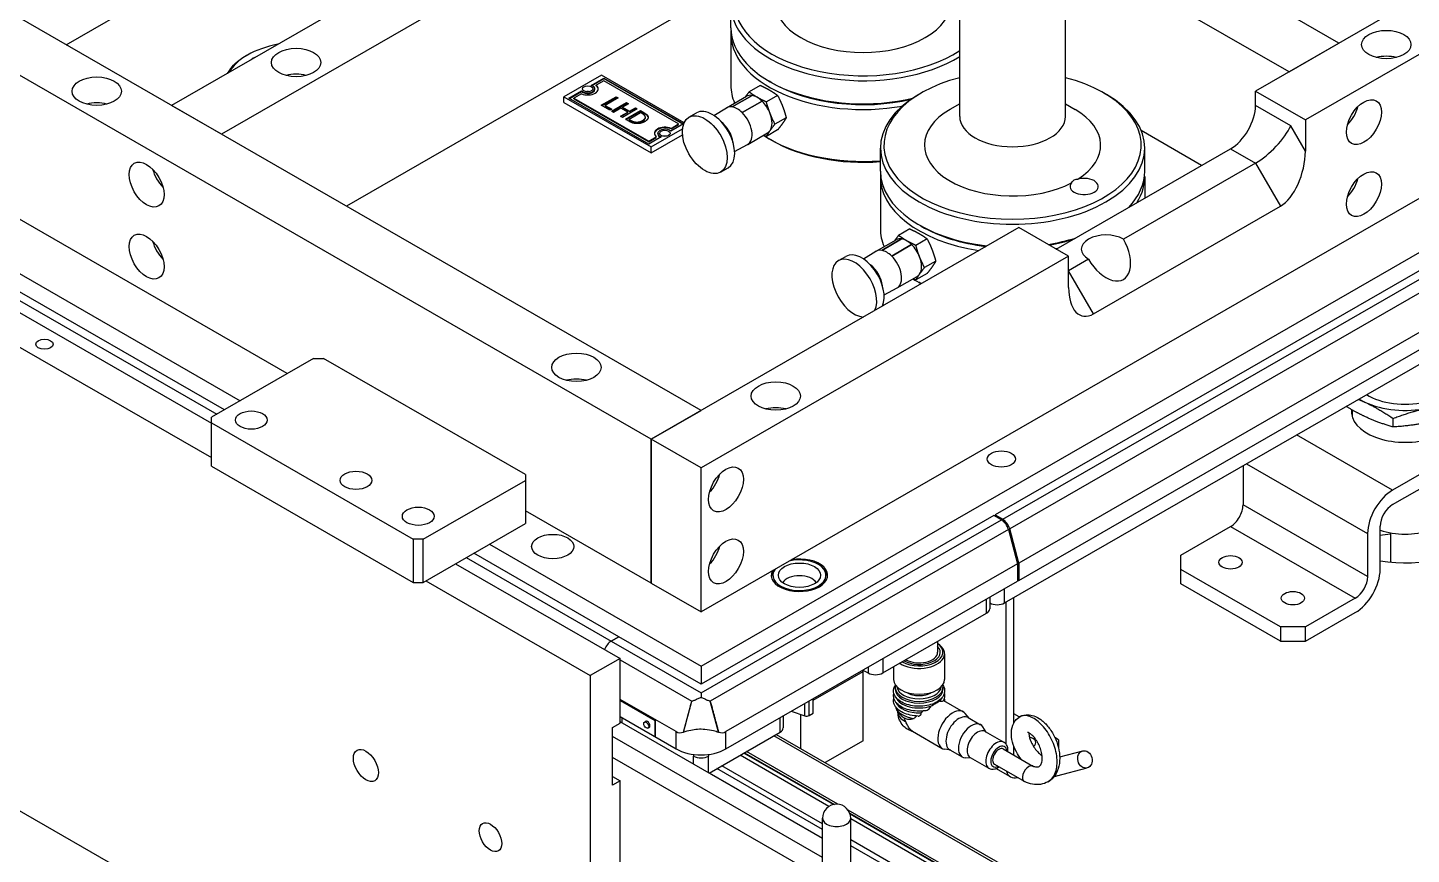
# Model space of a CAD drawing. Header units: millimetres. Extents: x 0 to 7722, y 0 to 5460.
# Drawn here: x 4555.2 to 4947.9, y 3140.4 to 3375 of the extents above; entities that cross this region are included whole.
import ezdxf

# ---------------------------------------------------------------- set-up
doc = ezdxf.new("R2010")
doc.units = ezdxf.units.MM
doc.header["$LTSCALE"] = 5
doc.layers.get('0').update_dxf_attribs({"linetype": 'CONTINUOUS'})

# ---------------------------------------------------------------- blocks, each defined once
blk = doc.blocks.new('RWFWFWEWEFWEFWEF')
for p, q in [((235.82, -367.89), (-92.98, -178.54)), ((266.78, -177), (85.56, -281.36)), ((221.68, -376.03), (-107.13, -186.69)), ((339.21, -284.44), (339.21, -187.43)), ((-201.1, -188.84), (105.03, -365.13)), ((-210.72, -194.38), (96.87, -371.51)), ((266.78, -193.29), (99.7, -289.5)), ((309.21, -284.44), (309.21, -193.24)), ((-219.2, -199.26), (96.87, -381.28)), ((416.84, -263.65), (339.21, -218.94)), ((118.4, -357.43), (-107.13, -227.56)), ((55.64, -264.13), (109.96, -232.86)), ((402.7, -271.79), (339.21, -235.23)), ((246.1, -246.07), (135.19, -309.94)), ((447.95, -245.73), (393.15, -277.29)), ((235.82, -440.44), (566.6, -249.96)), ((244.28, -259.26), (244.28, -252.72)), ((462.09, -253.87), (407.29, -285.43)), ((244.28, -260.89), (244.28, -275.61)), ((402.7, -271.79), (416.84, -263.65)), ((202.94, -573.98), (-324.56, -270.22)), ((107.07, -267.07), (106.71, -267.28)), ((545.53, -267.24), (319.26, -397.54)), ((321.41, -398.78), (547.68, -268.48)), ((207.54, -272.76), (196.93, -278.86)), ((204.66, -275.63), (208.24, -273.57)), ((204.83, -275.7), (208.24, -273.73)), ((208.24, -274.38), (206.09, -275.62)), ((231, -286.27), (207.54, -272.76)), ((208.24, -273.73), (208.24, -273.57)), ((208.24, -273.57), (230.87, -286.6)), ((208.24, -273.73), (230.73, -286.68)), ((229.46, -286.6), (208.24, -274.38)), ((255.87, -274.88), (255.16, -274.47)), ((549.67, -271.23), (323.4, -401.54)), ((198.34, -279.27), (201.92, -277.21)), ((198.49, -279.35), (201.92, -277.37)), ((201.91, -278.03), (199.76, -279.27)), ((201.92, -277.37), (201.92, -277.21)), ((205.65, -276.79), (205.65, -276.62)), ((206.09, -275.79), (206.09, -275.62)), ((243.08, -281.98), (248.74, -278.72)), ((244.66, -281.74), (250.32, -278.48)), ((250.32, -278.48), (244.66, -281.74)), ((252.64, -275.67), (249.46, -277.5)), ((257.54, -278.49), (254.36, -280.33)), ((298.3, -277.81), (297.59, -278.23)), ((350.12, -277.81), (350.83, -278.23)), ((393.15, -277.29), (407.29, -285.43)), ((393.15, -281.37), (393.15, -277.29)), ((99.7, -289.5), (85.56, -281.36)), ((196.93, -278.86), (221.68, -293.11)), ((196.93, -280.5), (196.93, -278.86)), ((196.93, -280.5), (221.68, -294.75)), ((220.97, -292.3), (198.34, -279.27)), ((199.76, -279.27), (220.97, -291.49)), ((199.76, -279.43), (199.76, -279.27)), ((199.76, -279.43), (220.97, -291.65)), ((207.52, -281.29), (211.76, -278.85)), ((209.97, -282.71), (207.52, -281.29)), ((207.66, -281.38), (211.76, -279.01)), ((212.32, -279.18), (208.58, -281.33)), ((208.58, -281.33), (210.48, -282.42)), ((208.58, -281.49), (208.58, -281.33)), ((208.58, -281.49), (210.33, -282.5)), ((210.48, -282.42), (209.97, -282.71)), ((210.42, -282.97), (214.66, -280.52)), ((210.56, -283.05), (214.66, -280.69)), ((213.06, -282.09), (210.98, -283.29)), ((211.76, -278.85), (212.32, -279.18)), ((211.76, -279.01), (211.76, -278.85)), ((211.76, -279.01), (212.18, -279.26)), ((215.01, -283.22), (213.06, -282.09)), ((217.74, -282.3), (213.5, -284.74)), ((215.22, -280.85), (213.56, -281.81)), ((213.56, -281.81), (215.51, -282.93)), ((213.56, -281.97), (213.56, -281.81)), ((213.56, -281.97), (215.51, -283.09)), ((214.66, -280.69), (214.66, -280.52)), ((214.66, -280.52), (215.22, -280.85)), ((214.66, -280.69), (215.08, -280.93)), ((215.51, -282.93), (217.18, -281.97)), ((215.51, -283.09), (217.18, -282.14)), ((217.18, -282.14), (217.18, -281.97)), ((217.18, -281.97), (217.74, -282.3)), ((217.18, -282.14), (217.6, -282.38)), ((239.49, -284.19), (243.03, -282.01)), ((253.14, -280.11), (247.49, -283.37)), ((247.49, -283.37), (253.14, -280.11)), ((309.21, -280.89), (306.46, -282.48)), ((552.25, -280.92), (325.98, -411.22)), ((339.21, -280.89), (341.95, -282.48)), ((403.15, -287.13), (393.15, -281.37)), ((210.98, -283.29), (210.42, -282.97)), ((212.93, -284.41), (215.01, -283.22)), ((213.5, -284.74), (212.93, -284.41)), ((213.08, -284.5), (215.01, -283.38)), ((214.36, -285.23), (218.6, -282.79)), ((215.33, -285.8), (214.36, -285.23)), ((214.5, -285.32), (218.6, -282.95)), ((215.01, -283.38), (215.01, -283.22)), ((218.68, -283.4), (215.41, -285.28)), ((215.41, -285.28), (215.84, -285.53)), ((215.41, -285.44), (215.41, -285.28)), ((215.41, -285.44), (215.84, -285.69)), ((215.51, -283.09), (215.51, -282.93)), ((215.84, -285.69), (215.84, -285.53)), ((217.29, -286.2), (217.29, -286.04)), ((218.6, -282.79), (219.57, -283.35)), ((218.6, -282.95), (218.6, -282.79)), ((218.6, -282.95), (219.57, -283.51)), ((219.11, -283.64), (218.68, -283.4)), ((219.24, -285.76), (219.24, -285.6)), ((219.57, -283.51), (219.57, -283.35)), ((220.02, -284.84), (220.02, -284.67)), ((220.75, -284.58), (220.75, -284.42)), ((230.87, -286.6), (227.29, -288.66)), ((227.31, -287.84), (229.46, -286.6)), ((229.46, -286.76), (229.46, -286.6)), ((232.39, -284.67), (234.51, -283.45)), ((259.99, -284.81), (256.8, -286.64)), ((325.98, -416.13), (552.25, -285.82)), ((407.29, -285.43), (407.29, -294.31)), ((224.55, -290.24), (220.97, -292.3)), ((220.97, -291.49), (223.12, -290.25)), ((220.97, -291.65), (223.12, -290.41)), ((221.68, -293.11), (230.56, -288)), ((221.68, -294.75), (230.56, -289.64)), ((223.12, -290.41), (223.12, -290.25)), ((223.57, -289.41), (223.57, -289.25)), ((227.31, -288), (229.46, -286.76)), ((227.31, -288), (227.31, -287.84)), ((249.07, -292.38), (254.72, -289.12)), ((257.54, -288.3), (254.36, -290.14)), ((377.85, -298.36), (360.71, -288.49)), ((407.29, -294.31), (403.15, -287.13)), ((220.97, -291.65), (220.97, -291.49)), ((221.68, -294.75), (221.68, -293.11)), ((245.35, -294.37), (249.01, -292.41)), ((255.87, -291.23), (255.16, -290.82)), ((286.71, -299.98), (286.71, -293.44)), ((336.62, -322.1), (386.08, -293.62)), ((361.71, -299.98), (361.71, -293.44)), ((386.08, -293.62), (393.15, -297.69)), ((462.09, -294.75), (235.82, -425.05)), ((321.96, -422.54), (543.49, -294.97)), ((393.15, -297.69), (355.67, -319.27)), ((393.15, -297.69), (400.22, -309.94)), ((100.57, -367.7), (-13.79, -301.85)), ((241.37, -300.27), (243.49, -299.05)), ((286.71, -301.61), (286.71, -316.33)), ((361.71, -301.61), (361.71, -307.66)), ((-15.94, -303.09), (98.42, -368.94)), ((347.19, -340.48), (400.22, -309.94)), ((325.98, -315.97), (221.68, -376.03)), ((295.07, -316.39), (291.88, -318.22)), ((298.3, -315.6), (297.59, -315.19)), ((340.12, -324.11), (325.98, -315.97)), ((285.51, -322.7), (291.16, -319.44)), ((287.09, -322.46), (292.74, -319.2)), ((292.74, -319.2), (287.09, -322.46)), ((295.57, -320.83), (289.91, -324.09)), ((289.91, -324.09), (295.57, -320.83)), ((299.97, -319.21), (296.78, -321.04)), ((340.12, -324.11), (235.82, -384.18)), ((274.82, -325.39), (276.94, -324.17)), ((281.91, -324.91), (285.45, -322.73)), ((302.42, -325.53), (299.23, -327.36)), ((340.12, -332.99), (340.12, -324.11)), ((345.78, -324.98), (340.12, -328.23)), ((299.97, -329.02), (296.78, -330.86)), ((347.19, -340.48), (340.12, -328.23)), ((287.78, -335.09), (291.44, -333.13)), ((291.49, -333.1), (297.15, -329.84)), ((298.26, -331.93), (297.59, -331.54)), ((125.87, -353.14), (96.87, -369.83)), ((125.87, -353.14), (128.69, -353.14)), ((185.97, -386.12), (128.69, -353.14)), ((221.68, -376.03), (235.82, -367.89)), ((420.58, -367.76), (420.58, -369.74)), ((96.87, -371.46), (96.87, -369.83)), ((96.87, -383.72), (96.87, -371.46)), ((96.87, -371.46), (154.15, -404.44)), ((463.86, -372.23), (432.04, -390.56)), ((432.2, -372.59), (432.2, -370.16)), ((235.82, -384.18), (221.68, -376.03)), ((221.68, -376.03), (221.68, -416.91)), ((221.68, -416.91), (221.68, -376.03)), ((432.04, -390.56), (404.77, -374.85)), ((432.04, -394.64), (463.86, -376.32)), ((96.87, -383.72), (154.15, -416.7)), ((235.82, -425.05), (235.82, -384.18)), ((389.62, -383.58), (389.62, -394.71)), ((390.6, -383.01), (424.97, -402.8)), ((156.98, -404.44), (185.97, -387.75)), ((185.97, -386.12), (185.97, -387.75)), ((185.97, -387.75), (185.97, -400.01)), ((221.68, -416.91), (185.97, -396.35)), ((424.97, -415.07), (389.62, -394.71)), ((156.98, -416.7), (185.97, -400.01)), ((318.91, -397.74), (235.82, -445.59)), ((235.82, -448.07), (321.05, -398.98)), ((321.05, -398.98), (318.91, -397.74)), ((319.26, -397.54), (321.41, -398.78)), ((319.26, -397.54), (319.26, -397.95)), ((323.04, -401.74), (238.45, -450.45)), ((323.04, -401.74), (325.62, -411.42)), ((325.98, -411.22), (323.4, -401.54)), ((371.94, -408.97), (386.08, -400.83)), ((386.08, -400.83), (421.44, -421.19)), ((424.97, -402.8), (424.97, -415.07)), ((428.51, -413.03), (428.51, -400.77)), ((431.43, -402.64), (431.43, -410.97)), ((156.98, -404.44), (154.15, -404.44)), ((154.15, -404.44), (154.15, -416.7)), ((156.98, -416.7), (156.98, -404.44)), ((175.79, -405.87), (235.82, -440.44)), ((166.17, -411.41), (212.84, -438.29)), ((169.17, -409.68), (210.34, -433.39)), ((212.49, -432.15), (171.32, -408.45)), ((325.62, -411.42), (242.89, -459.07)), ((325.62, -411.42), (325.62, -416.33)), ((325.98, -411.22), (325.98, -416.13)), ((371.94, -413.05), (371.94, -408.97)), ((256.82, -412.96), (256.44, -413.45)), ((270.64, -412.9), (271.06, -413.45)), ((325.62, -415.92), (325.98, -416.13)), ((400.22, -429.33), (371.94, -413.05)), ((371.94, -417.13), (371.94, -413.05)), ((154.15, -416.7), (156.98, -416.7)), ((157.68, -416.3), (204.35, -443.17)), ((221.68, -416.91), (235.82, -425.05)), ((242.89, -463.97), (325.62, -416.33)), ((259.18, -416.52), (258.99, -416.77)), ((268.32, -416.52), (268.51, -416.77)), ((321.96, -422.54), (321.96, -418.44)), ((400.22, -433.42), (371.94, -417.13)), ((316.86, -425.48), (316.86, -421.37)), ((317.74, -420.87), (317.74, -424.25)), ((322.3, -422.35), (322.3, -462.54)), ((324.56, -456.58), (324.56, -421.04)), ((421.44, -421.19), (407.29, -429.33)), ((287.44, -442.42), (316.86, -425.48)), ((407.29, -433.42), (421.44, -425.28)), ((407.29, -429.33), (400.22, -429.33)), ((400.22, -429.33), (400.22, -433.42)), ((407.29, -433.42), (407.29, -429.33)), ((212.49, -432.15), (210.34, -433.39)), ((210.34, -433.39), (212.49, -432.15)), ((210.34, -433.39), (235.82, -448.07)), ((235.82, -445.59), (212.49, -432.15)), ((302.94, -433.49), (302.94, -436.53)), ((400.22, -433.42), (407.29, -433.42)), ((212.84, -438.29), (204.35, -443.17)), ((212.84, -456.68), (212.84, -438.29)), ((212.84, -438.73), (233.19, -450.45)), ((287.44, -438.32), (287.44, -442.42)), ((304.94, -436.94), (304.94, -444.29)), ((204.35, -443.17), (204.35, -573.16)), ((235.82, -440.44), (235.82, -445.59)), ((267.64, -450.17), (281.78, -442.02)), ((281.75, -441.59), (283.2, -442.42)), ((281.78, -442.02), (281.78, -441.61)), ((281.78, -461.64), (281.78, -442.02)), ((283.2, -440.76), (283.2, -442.42)), ((290.44, -440.69), (290.44, -444.29)), ((290.94, -446.58), (290.94, -447.07)), ((304.44, -446.58), (304.44, -447.07)), ((228.75, -459.07), (212.84, -449.9)), ((212.84, -450.15), (222.77, -455.87)), ((212.84, -450.23), (222.74, -455.93)), ((230.86, -459.2), (233.19, -450.45)), ((234.41, -449.94), (234.41, -449.94)), ((235.82, -448.07), (235.82, -449.36)), ((237.23, -449.94), (237.23, -449.94)), ((240.78, -459.2), (238.45, -450.45)), ((265.27, -454.59), (265.27, -451.09)), ((266.47, -454.49), (266.47, -450.39)), ((267.64, -453.82), (267.64, -449.72)), ((304.62, -450.19), (310.23, -453.42)), ((212.84, -454.81), (228.75, -463.97)), ((213.39, -456.63), (213.39, -455.13)), ((258.25, -459.23), (258.25, -455.13)), ((259.12, -454.62), (259.12, -458.01)), ((261.41, -453.3), (265.27, -454.59)), ((264.1, -463.89), (264.1, -454.2)), ((266.47, -454.49), (267.64, -453.82)), ((292.08, -453.93), (291.37, -452.86)), ((291.69, -453.34), (291.69, -453.53)), ((311.91, -455.25), (310.8, -453.91)), ((311.63, -455.09), (315.16, -457.12)), ((326.12, -454.91), (324.56, -454.02)), ((210.72, -457.9), (212.84, -456.68)), ((210.72, -474.25), (210.72, -457.9)), ((270.29, -489.39), (212.84, -456.31)), ((219.76, -456.34), (220.12, -456.13)), ((220.76, -458.07), (221.12, -457.87)), ((222.74, -455.93), (222.77, -455.91)), ((222.74, -455.93), (222.74, -460.43)), ((222.77, -455.87), (222.77, -460.45)), ((228.75, -463.97), (228.75, -459.07)), ((238.08, -470.85), (258.25, -459.23)), ((242.89, -463.97), (242.89, -459.07)), ((295.82, -458.97), (304.24, -463.82)), ((316.74, -459.19), (315.8, -457.74)), ((316.43, -459.01), (321.73, -462.06)), ((270.29, -494.79), (210.72, -460.49)), ((222.77, -460.41), (222.74, -460.43)), ((222.77, -460.45), (222.74, -460.43)), ((435.75, -563.51), (256.46, -460.26)), ((257.13, -459.87), (435.88, -562.8)), ((281.78, -461.64), (271, -467.85)), ((324.56, -465.71), (324.56, -463.14)), ((337.29, -461.35), (336.2, -460.72)), ((337.09, -463.09), (337.29, -462.97)), ((337.29, -461.35), (337.29, -462.97)), ((337.29, -462.97), (337.29, -463.88)), ((270.29, -500.71), (210.72, -466.41)), ((233.7, -465.53), (233.7, -466.02)), ((233.7, -468.32), (233.7, -466.02)), ((237.94, -465.53), (237.94, -466.02)), ((237.94, -470.77), (237.94, -466.02)), ((272.12, -480.31), (246.88, -465.78)), ((273.4, -479.77), (247.99, -465.14)), ((248.16, -465.04), (273.66, -479.72)), ((274.63, -479.69), (248.68, -464.74)), ((306.67, -464.35), (304.95, -464.07)), ((306.39, -464.19), (309.92, -466.22)), ((312.5, -466.55), (310.77, -466.47)), ((312.19, -466.37), (317.49, -469.43)), ((321.57, -463.99), (330.01, -468.85)), ((332.42, -465.78), (332.56, -465.7)), ((337.6, -466.26), (344.11, -464.54)), ((238.16, -470.8), (270.29, -489.3)), ((270.29, -486.83), (240.3, -469.57)), ((270.29, -485.2), (241.72, -468.75)), ((319.07, -468.32), (327.5, -473.17)), ((323.63, -471.93), (319.5, -469.55)), ((336.8, -471.64), (345.38, -469.37)), ((210.72, -471.81), (212.84, -473.03)), ((212.84, -473.03), (210.72, -474.25)), ((212.84, -568.28), (212.84, -473.03)), ((434.35, -571.66), (277.56, -481.37)), ((278.02, -482.23), (434.26, -572.2)), ((434.23, -572.39), (278.1, -482.48)), ((270.29, -558.4), (270.29, -483.67)), ((278.29, -558.4), (278.29, -483.67)), ((434.03, -573.55), (278.29, -483.86)), ((433.1, -578.96), (278.29, -489.81)), ((432.84, -580.44), (278.29, -491.44))]:
    blk.add_line(p, q)
blk.add_arc((274.29, -483.67), 4, 0, 180)
for centre, major_axis, ratio, start_param, end_param in [((281.78, -251.9), (-36.5, 0), 0.575862, 5.135895, 8.704176), ((281.78, -252.72), (-37.5, 0), 0.575862, 5.50164, 8.674312), ((281.78, -251.9), (-25, 0), 0.575862, 5.50164, 10.206324), ((281.78, -260.89), (-37.5, 0), 0.575862, 6.245318, 8.156362), ((281.78, -259.26), (-37.5, 0), 0.575862, 0, 1.95748), ((122.68, -275.99), (-22, 0), 0.575862, 5.032653, 5.962922), ((122.68, -276.4), (-22.5, 0), 0.575862, 5.50164, 5.957436), ((112.08, -269.89), (4.75, 0), 0.575862, 2.164227, 2.548162), ((430.27, -271.41), (-7, 0), 0.575862, 4.291339, 5.133439), ((120.92, -276.5), (-7, 0), 0.575862, 4.291339, 5.133439), ((324.21, -292.62), (36.5, 0), 0.575862, 1.994302, 7.430476), ((203.65, -276.62), (3, 0), 0.575862, 4.094439, 6.901135), ((203.65, -276.62), (2, 0), 0.575862, 3.674311, 7.321264), ((203.65, -276.79), (2, 0), 0.575862, 3.674311, 6.283185), ((203.65, -278.26), (-1.5, 0), 0.575862, 4.383688, 5.04109), ((203.65, -276.79), (3, 0), 0.575862, 0.047341, 0.61795), ((281.78, -275.61), (-37.5, 0), 0.575862, 0, 0.237162), ((251.73, -283.92), (-2.99, 5.2), 0.578093, 5.839558, 6.283185), ((251.73, -283.92), (2.99, -5.2), 0.578093, 2.358128, 2.697965), ((251.73, -283.92), (2.99, -5.2), 0.578093, 2.018291, 2.697965), ((281.78, -260.08), (-36.5, 0), 0.575862, 0.781546, 1.955459), ((281.78, -260.08), (36.5, 0), 0.575862, 3.923138, 5.097052), ((324.21, -293.44), (-37.5, 0), 0.575862, 5.50164, 10.206324), ((64.35, -284.64), (-7, 0), 0.575862, 4.291339, 5.133439), ((239, -291.25), (-4.49, 7.8), 0.578093, 3.141593, 6.283185), ((246.07, -287.18), (-2.99, 5.2), 0.578093, 5.839558, 6.300501), ((246.07, -287.18), (-2.99, 5.2), 0.578093, 5.839558, 6.300501), ((246.07, -287.18), (2.99, -5.2), 0.578093, 2.018291, 2.697965), ((251.73, -283.92), (2.99, -5.2), 0.578093, 2.018291, 2.358128), ((251.73, -283.92), (2.99, -5.2), 0.578093, 1.310931, 2.018291), ((324.21, -292.62), (-25, 0), 0.575862, 5.50164, 8.587454), ((324.21, -292.62), (25, 0), 0.575862, 5.549713, 7.064731), ((386.08, -285.45), (-4.99, -8.67), 0.578093, 0.783464, 2.354261), ((417.55, -282.42), (3.49, 6.07), 0.578093, 4.278611, 5.146167), ((240.81, -290.21), (2.9, -5.04), 0.578093, 0.944493, 2.1971), ((246.07, -287.18), (2.99, -5.2), 0.578093, 6.26587, 8.301477), ((246.07, -287.18), (2.99, -5.2), 0.578093, 6.26587, 8.301477), ((251.73, -283.92), (2.99, -5.2), 0.578093, 0.263733, 1.310931), ((324.21, -284.44), (15, 0), 0.575862, 3.141593, 6.283185), ((225.57, -289.25), (-3, 0), 0.575862, 4.094439, 6.901135), ((225.57, -289.41), (-3, 0), 0.575862, 4.094439, 6.235845), ((225.57, -289.25), (-2, 0), 0.575862, 3.674311, 7.321264), ((225.57, -289.41), (-2, 0), 0.575862, 0, 0.935575), ((225.57, -290.88), (-1.5, 0), 0.575862, 4.383688, 5.04109), ((281.78, -275.61), (-37.5, 0), 0.575862, 0.717589, 1.702548), ((251.73, -283.92), (2.99, -5.2), 0.578093, 0, 0.263733), ((396.08, -291.2), (-7.29, -7.3), 0.319047, 0.868935, 2.439731), ((281.78, -276.43), (36.5, 0), 0.575862, 3.923138, 4.847772), ((400.22, -298.38), (3.24, 12.14), 0.517637, 3.617431, 5.188227), ((84.85, -300.13), (3.49, -6.07), 0.578093, 4.278611, 5.146167), ((324.21, -301.61), (-37.5, 0), 0.575862, 6.245318, 7.596186), ((324.21, -299.98), (-37.5, 0), 0.575862, 0, 1.376171), ((344.54, -304.33), (4, 0), 0.575862, 2.68656, 8.309015), ((324.21, -299.98), (37.5, 0), 0.575862, 5.786703, 6.283185), ((324.21, -301.61), (37.5, 0), 0.575862, 5.937172, 6.321053), ((417.55, -302.85), (3.49, 6.07), 0.578093, 4.278611, 5.146167), ((324.21, -316.33), (-37.5, 0), 0.575862, 0, 0.237162), ((324.21, -300.79), (-36.5, 0), 0.575862, 0.781546, 1.361501), ((324.21, -300.79), (36.5, 0), 0.575862, 3.923138, 4.503094), ((350.72, -322.13), (-7, 0), 0.575862, 3.926991, 7.068583), ((84.85, -320.57), (3.49, -6.07), 0.578093, 4.278611, 5.146167), ((294.16, -324.64), (-2.99, 5.2), 0.578093, 5.839558, 6.283185), ((294.16, -324.64), (2.99, -5.2), 0.578093, 2.358128, 2.697965), ((294.16, -324.64), (2.99, -5.2), 0.578093, 2.018291, 2.697965), ((294.16, -324.64), (2.99, -5.2), 0.578093, 2.018291, 2.358128), ((294.16, -324.64), (2.99, -5.2), 0.578093, 1.310931, 2.018291), ((324.21, -299.98), (-37.5, 0), 0.575862, 1.843718, 2.067279), ((324.21, -300.79), (-36.5, 0), 0.575862, 1.85979, 2.062952), ((324.21, -300.79), (36.5, 0), 0.575862, 5.001383, 5.204545), ((324.21, -301.61), (37.5, 0), 0.575862, 5.045752, 5.058402), ((350.72, -322.13), (4.95, -8.57), 0.576978, 4.711422, 7.853015), ((279.31, -333.19), (4.49, -7.8), 0.578093, 0.37791, 5.905275), ((281.43, -331.97), (-4.49, 7.8), 0.578093, 3.519503, 6.283185), ((288.5, -327.9), (-2.99, 5.2), 0.578093, 5.839558, 6.300501), ((288.5, -327.9), (-2.99, 5.2), 0.578093, 5.839558, 6.300501), ((288.5, -327.9), (2.99, -5.2), 0.578093, 2.018291, 2.697965), ((288.5, -327.9), (2.99, -5.2), 0.578093, 6.26587, 8.301477), ((288.5, -327.9), (2.99, -5.2), 0.578093, 6.26587, 8.301477), ((294.16, -324.64), (2.99, -5.2), 0.578093, 0.263733, 1.310931), ((283.24, -330.93), (2.9, -5.04), 0.578093, 0.944493, 2.1971), ((294.16, -324.64), (2.99, -5.2), 0.578093, 0, 0.263733), ((324.21, -316.33), (-37.5, 0), 0.575862, 0.717589, 0.807003), ((347.19, -328.92), (3.24, 12.14), 0.517637, 2.046634, 3.617431), ((200.46, -363.03), (-7, 0), 0.575862, 4.291339, 5.133439), ((435.58, -357.52), (15, 0), 0.575862, 3.893632, 6.283185), ((435.58, -357.52), (18, 0), 0.575862, 3.899193, 4.025687), ((257.03, -371.17), (-7, 0), 0.575862, 4.291339, 5.133439), ((435.58, -368.16), (15.25, 0), 0.575862, 3.081033, 6.223562), ((435.58, -357.52), (18, 0), 0.575862, 4.025687, 5.072884), ((236.53, -386.66), (3.49, 6.07), 0.578093, 4.278611, 5.146167), ((435.58, -396.77), (25, 0), 0.575862, 4.425632, 7.255728), ((432.04, -398.73), (4.99, 8.67), 0.578093, 0.783464, 2.354261), ((386.08, -396.74), (-2.5, -4.33), 0.578093, 0.783464, 2.354261), ((432.04, -398.73), (-2.5, -4.33), 0.578093, 3.925057, 5.495853), ((435.58, -394.89), (14.08, 0), 0.575862, 4.18624, 6.283185), ((321.05, -401.43), (1.5, -2.6), 0.578093, 1.136398, 2.355268), ((321.4, -401.23), (-1.5, 2.6), 0.578093, 4.27799, 5.496861), ((435.58, -417.21), (-25, 0), 0.575862, 4.879161, 4.999146), ((236.53, -407.1), (3.49, 6.07), 0.578093, 4.278611, 5.146167), ((263.75, -414.67), (8, 0), 0.575862, 2.861555, 8.134019), ((263.75, -414.67), (7.54, 0), 0.575862, 2.736332, 8.259242), ((263.75, -415.32), (-8, 0), 0.575862, 5.864377, 6.212141), ((263.75, -417.69), (5, 0), 0.575862, 0.321381, 2.820212), ((263.75, -415.32), (8, 0), 0.575862, 0.071044, 0.418809), ((421.44, -417.1), (-4.99, -8.67), 0.578093, 0.783464, 2.354261), ((421.44, -417.1), (2.5, 4.33), 0.578093, 3.925057, 5.495853), ((319.84, -421.32), (3, 0), 0.575862, 3.937266, 5.497787), ((314.74, -424.25), (3, 0), 0.575862, 5.497787, 6.283185), ((210.34, -435.84), (1.5, 2.6), 0.578093, 0.786325, 1.866422), ((210.34, -435.84), (-1.5, -2.6), 0.578093, 3.927917, 5.008015), ((297.69, -436.94), (7.25, 0), 0.575862, 3.855996, 7.044198), ((297.69, -436.53), (6.75, 0), 0.575862, 3.925162, 6.962859), ((297.69, -436.53), (6, 0), 0.575862, 3.924933, 6.788546), ((297.69, -436.53), (6, 0), 0.575862, 3.924933, 6.788546), ((297.69, -436.53), (5.25, 0), 0.575862, 3.924639, 6.283185), ((285.32, -441.2), (-3, 0), 0.575862, 0.785398, 2.356194), ((297.69, -444.29), (7.25, 0), 0.575862, 3.141593, 6.283185), ((297.69, -446.58), (6.75, 0), 0.575862, 3.141593, 6.283185), ((297.69, -447.07), (6.75, 0), 0.575862, 3.141593, 6.283185), ((297.69, -446.17), (6.25, 0), 0.575862, 3.211176, 6.213602), ((297.69, -448.46), (-6.75, 0), 0.575862, 0.233569, 2.074946), ((297.69, -449.85), (-6.75, 0), 0.575862, 0.233569, 1.631992), ((297.69, -446.17), (-4.65, 0), 0.575862, 0.731187, 2.410405), ((297.69, -448.46), (6.75, 0), 0.575862, 5.779036, 6.049616), ((265.77, -454.09), (1, 0), 0.575862, 4.18879, 5.497787), ((297.69, -451.49), (-6.75, 0), 0.575862, 0.121069, 1.362491), ((297.69, -453.53), (-6, 0), 0.575862, 0, 0.868828), ((297.69, -452.71), (-6, 0), 0.575862, 0.359909, 0.868828), ((297.69, -453.12), (-6, -3.47), 0.001672, 5.41339, 5.49682), ((307.24, -458.62), (2.99, 5.2), 0.578093, 6.06901, 9.638953), ((309.01, -459.64), (2.62, 4.55), 0.578093, 0, 3.141593), ((220.62, -457), (-0.499, 0.867), 0.578093, 3.141593, 6.283185), ((235.82, -432.53), (-6.46, -26.78), 0.285166, 6.199541, 6.465714), ((235.82, -432.53), (-6.46, 26.78), 0.285166, 2.959064, 3.225237), ((256.12, -458.01), (3, 0), 0.575862, 5.497787, 6.283185), ((297.69, -453.12), (4.25, -7.35), 0.576978, 4.711422, 4.794852), ((312.54, -461.67), (2.62, 4.55), 0.578093, 5.995859, 9.712104), ((314.31, -462.69), (2.12, 3.68), 0.578093, 0, 3.141593), ((319.61, -465.75), (2.12, 3.68), 0.578093, 0, 3.141593), ((320.32, -466.15), (1.62, 2.82), 0.578093, 5.590025, 10.117938), ((328.1, -462.16), (2.75, 0), 0.575862, 5.546305, 7.519824), ((235.82, -459.9), (-10, 0), 0.575862, 0.785398, 2.356194), ((235.82, -464.8), (3, 0), 0.575862, 3.926991, 5.497787), ((320.32, -466.15), (-1.25, -2.17), 0.578093, 3.141593, 6.283185), ((326.82, -466.38), (-3.19, -5.55), 0.578093, 5.760546, 6.805824), ((328.8, -471.04), (-1.25, -2.17), 0.578093, 3.925057, 6.320718), ((328.8, -471.04), (1.25, 2.17), 0.578093, 0.078301, 0.783464), ((336.16, -469.22), (0.64, -2.42), 0.80617, 5.934788, 6.283185), ((274.29, -483.67), (-4, 0), 0.575862, 0, 3.141593)]:
    blk.add_ellipse(centre, major_axis=major_axis, ratio=ratio, start_param=start_param, end_param=end_param)
for centre, major_axis, ratio in [((430.27, -264.05), (-7, 0), 0.575862), ((120.92, -269.14), (-7, 0), 0.575862), ((64.35, -277.29), (-7, 0), 0.575862), ((203.65, -276.62), (1.5, 0), 0.575862), ((423.91, -286.08), (-3.49, -6.07), 0.578093), ((236.88, -292.47), (4.49, -7.8), 0.578093), ((225.57, -289.25), (1.5, 0), 0.575862), ((78.49, -303.79), (-3.49, 6.07), 0.578093), ((423.91, -306.52), (-3.49, -6.07), 0.578093), ((78.49, -324.23), (-3.49, 6.07), 0.578093), ((49.5, -349.11), (2.46, 0), 0.575862), ((200.46, -355.67), (-7, 0), 0.575862), ((257.03, -363.82), (-7, 0), 0.575862), ((108.19, -370.64), (4.5, 0), 0.575862), ((321.03, -381.69), (4, 0), 0.575862), ((242.89, -390.32), (-3.49, -6.07), 0.578093), ((137.89, -387.75), (4.5, 0), 0.575862), ((155.56, -397.93), (4.5, 0), 0.575862), ((193.75, -406.53), (6, 0), 0.575862), ((193.75, -406.53), (6, 0), 0.575862), ((242.89, -410.76), (-3.49, -6.07), 0.578093), ((263.75, -414.67), (6, 0), 0.575862), ((386.08, -411.01), (3.3, 0), 0.575862), ((403.76, -421.19), (3.3, 0), 0.575862), ((220.26, -457.2), (-0.499, 0.867), 0.578093), ((140.71, -468.66), (2.5, -4.33), 0.578093), ((344.75, -466.95), (-0.64, 2.42), 0.80617), ((176.07, -489.02), (2.25, -3.9), 0.578093)]:
    blk.add_ellipse(centre, major_axis=major_axis, ratio=ratio)
for points, weights in [([(249.46, -277.5), (248.82, -278.3), (248.35, -278.95)], [1.05779032035, 1.06524268283, 1.02742001263]), ([(251.73, -279.02), (250.59, -278.36), (249.46, -277.5)], [1, 1.06752549683, 1.05779032035]), ([(252.64, -275.67), (254.13, -276.33), (255.27, -276.98)], [1.05779032035, 1.06752549683, 1]), ([(255.27, -276.98), (256.4, -277.63), (257.54, -278.49)], [1, 1.06752549683, 1.05779032035]), ([(257.54, -278.49), (258.37, -280.08), (258.94, -281.55)], [1.05779032035, 1.06752549683, 1]), ([(254.36, -280.33), (252.87, -279.67), (251.73, -279.02)], [1.05779032035, 1.06752549683, 1]), ([(255.4, -283.58), (254.84, -282.12), (254.36, -280.33)], [1, 1.06752549683, 1.05779032035]), ([(258.94, -281.55), (259.51, -283.01), (259.99, -284.81)], [1, 1.06752549683, 1.05779032035]), ([(256.8, -286.64), (255.97, -285.05), (255.4, -283.58)], [1.05779032035, 1.06752549683, 1]), ([(258.94, -286.45), (258.37, -287.26), (257.54, -288.3)], [1, 1.06752549683, 1.05779032035]), ([(259.99, -284.81), (259.51, -285.64), (258.94, -286.45)], [1.05779032035, 1.06752549683, 1]), ([(253.58, -289.78), (253.95, -289.96), (254.36, -290.14)], [1.05736394103, 1.06044098792, 1.05779032035]), ([(254.36, -290.14), (254.84, -289.3), (255.4, -288.49)], [1.05779032035, 1.06752549683, 1]), ([(255.4, -288.49), (255.97, -287.68), (256.8, -286.64)], [1, 1.06752549683, 1.05779032035]), ([(295.07, -316.39), (296.56, -317.04), (297.69, -317.7)], [1.05779032035, 1.06752549683, 1]), ([(297.69, -317.7), (298.83, -318.35), (299.97, -319.21)], [1, 1.06752549683, 1.05779032035]), ([(291.88, -318.22), (291.24, -319.02), (290.77, -319.67)], [1.05779032035, 1.06524268283, 1.02742001263]), ([(294.16, -319.74), (293.02, -319.08), (291.88, -318.22)], [1, 1.06752549683, 1.05779032035]), ([(296.78, -321.04), (295.29, -320.39), (294.16, -319.74)], [1.05779032035, 1.06752549683, 1]), ([(297.83, -324.3), (297.26, -322.84), (296.78, -321.04)], [1, 1.06752549683, 1.05779032035]), ([(299.97, -319.21), (300.8, -320.8), (301.37, -322.27)], [1.05779032035, 1.06752549683, 1]), ([(299.23, -327.36), (298.4, -325.77), (297.83, -324.3)], [1.05779032035, 1.06752549683, 1]), ([(301.37, -322.27), (301.93, -323.73), (302.42, -325.53)], [1, 1.06752549683, 1.05779032035]), ([(302.42, -325.53), (301.93, -326.36), (301.37, -327.17)], [1.05779032035, 1.06752549683, 1]), ([(296.78, -330.86), (297.26, -330.02), (297.83, -329.21)], [1.05779032035, 1.06752549683, 1]), ([(297.83, -329.21), (298.4, -328.4), (299.23, -327.36)], [1, 1.06752549683, 1.05779032035]), ([(301.37, -327.17), (300.8, -327.98), (299.97, -329.02)], [1, 1.06752549683, 1.05779032035]), ([(296, -330.5), (296.37, -330.68), (296.78, -330.86)], [1.05736394103, 1.06044098792, 1.05779032035]), ([(422.36, -364.73), (423.26, -365.11), (424.17, -365.54)], [1.01601343641, 1.01009438489, 1]), ([(424.17, -369.62), (421.6, -368.41), (418.86, -366.74)], [1, 1.02926505041, 1.0234363337]), ([(424.17, -365.54), (427.9, -367.3), (432.2, -370.16)], [1, 1.04314139574, 1.01001874936]), ([(432.2, -370.16), (437.41, -368.2), (441.93, -367.22)], [1.01001874936, 1.04314139574, 1]), ([(432.2, -372.59), (427.9, -371.39), (424.17, -369.62)], [1.01001874936, 1.04314139574, 1]), ([(441.93, -371.31), (437.41, -372.29), (432.2, -372.59)], [1, 1.04314139574, 1.01001874936]), ([(230.86, -459.2), (231.41, -457.13), (233.19, -450.45)], [1.00007500035, 1.0001209055, 1]), ([(238.45, -450.45), (240.23, -457.13), (240.78, -459.2)], [1, 1.00012097912, 1.000075046])]:
    blk.add_rational_spline(points, weights, degree=2)
for points, degree in [([(217.18, -286.47), (216.65, -286.4), (215.85, -286.09), (215.33, -285.8)], 2), ([(215.84, -285.53), (216.21, -285.74), (216.9, -286), (217.29, -286.04)], 2), ([(219.82, -285.94), (219.24, -286.28), (217.83, -286.54), (217.18, -286.47)], 2), ([(217.29, -286.04), (217.79, -286.09), (218.74, -285.88), (219.24, -285.6)], 2), ([(219.97, -284.44), (219.88, -284.23), (219.49, -283.86), (219.11, -283.64)], 2), ([(219.24, -285.6), (219.73, -285.32), (220.1, -284.73), (219.97, -284.44)], 2), ([(219.57, -283.35), (220.16, -283.69), (220.67, -284.19), (220.75, -284.42)], 2), ([(220.75, -284.42), (220.89, -284.81), (220.44, -285.58), (219.82, -285.94)], 2), ([(220.75, -284.58), (220.77, -284.65), (220.79, -284.72), (220.8, -284.8)], 3), ([(290.94, -446.58), (290.94, -446.36), (290.97, -446.15), (291.02, -445.93)], 3), ([(304.36, -445.93), (304.41, -446.15), (304.44, -446.36), (304.44, -446.58)], 3), ([(233.19, -450.45), (233.19, -450.45), (233.19, -450.45), (233.19, -450.45)], 3), ([(238.45, -450.45), (238.45, -450.45), (238.45, -450.45), (238.45, -450.45)], 3), ([(304.85, -449.57), (304.92, -449.83), (304.95, -450.1), (304.94, -450.37)], 3), ([(230.86, -459.2), (230.86, -459.2), (230.86, -459.2), (230.86, -459.2)], 3), ([(240.78, -459.2), (240.78, -459.2), (240.78, -459.2), (240.78, -459.2)], 3), ([(328.64, -469.1), (328.64, -469.1), (328.64, -469.1), (328.64, -469.1)], 3), ([(336.83, -471.63), (336.55, -471.71), (336.27, -471.77), (335.99, -471.81)], 3)]:
    blk.add_open_spline(points, degree=degree)
for points, knots in [([(215.84, -285.69), (216.2, -285.9), (216.46, -286), (216.8, -286.12), (217.04, -286.18), (217.29, -286.2)], [-0.1224501, -0.1224501, -0.1224501, -0.1224501, -0.0777469, -0.0777469, 0, 0, 0, 0]), ([(217.29, -286.2), (217.47, -286.22), (217.64, -286.23), (218.03, -286.2), (218.21, -286.17), (218.67, -286.06), (218.98, -285.91), (219.24, -285.76)], [-0.179043, -0.179043, -0.179043, -0.179043, -0.1490167, -0.1490167, -0.1113346, -0.1113346, 0, 0, 0, 0]), ([(219.24, -285.76), (219.44, -285.65), (219.62, -285.52), (219.88, -285.26), (219.96, -285.13), (220.01, -284.94), (220.02, -284.89), (220.02, -284.84)], [-0.2259112, -0.2259112, -0.2259112, -0.2259112, -0.1419617, -0.1419617, -0.0701832, -0.0701832, -0.0423239, -0.0423239, -0.0423239, -0.0423239]), ([(219.57, -283.51), (220.14, -283.84), (220.34, -284.02), (220.57, -284.25), (220.69, -284.41), (220.75, -284.58)], [-0.1367622, -0.1367622, -0.1367622, -0.1367622, -0.0893187, -0.0893187, 0, 0, 0, 0]), ([(340.94, -303.31), (341.13, -302.96), (341.4, -302.67), (342.02, -302.31), (342.39, -302.23), (342.78, -302.26)], [0.5385858, 0.5385858, 0.5385858, 0.5385858, 0.6698557, 0.6698557, 0.8011256, 0.8011256, 0.8011256, 0.8011256]), ([(304.43, -445.84), (304.7, -446.26), (304.88, -446.72), (304.97, -447.64), (304.91, -448.09), (304.57, -448.97), (304.28, -449.38), (303.51, -450.17), (303, -450.53), (301.82, -451.13), (301.14, -451.38), (299.7, -451.73), (298.93, -451.83), (297.39, -451.89), (296.61, -451.85), (295.12, -451.61), (294.4, -451.43), (293.09, -450.92), (292.5, -450.6), (291.51, -449.85), (291.12, -449.42), (290.59, -448.5), (290.45, -448.02), (290.43, -447.09), (290.54, -446.64), (290.8, -446.09), (290.87, -445.96), (290.96, -445.84)], [1.996034, 1.996034, 1.996034, 1.996034, 2.294814, 2.294814, 2.578283, 2.578283, 2.874133, 2.874133, 3.198208, 3.198208, 3.530053, 3.530053, 3.860276, 3.860276, 4.189247, 4.189247, 4.518763, 4.518763, 4.850188, 4.850188, 5.179821, 5.179821, 5.486185, 5.486185, 5.768518, 5.768518, 5.857947, 5.857947, 5.857947, 5.857947]), ([(233.19, -450.45), (233.2, -450.45), (233.2, -450.45), (233.2, -450.45), (233.2, -450.45), (233.21, -450.45), (233.21, -450.45), (233.21, -450.44), (233.22, -450.44), (233.22, -450.44), (233.23, -450.44), (233.24, -450.43), (233.25, -450.43), (233.28, -450.42), (233.3, -450.41), (233.32, -450.4), (233.37, -450.38), (233.42, -450.36), (233.48, -450.33), (233.59, -450.29), (233.71, -450.23), (233.85, -450.18), (233.98, -450.12), (234.13, -450.06), (234.28, -450), (234.43, -449.93), (234.59, -449.86), (234.75, -449.8), (235.03, -449.68), (235.35, -449.55), (235.68, -449.41), (235.73, -449.4), (235.77, -449.38), (235.82, -449.36)], [9.297497, 9.297497, 9.297497, 9.297497, 9.314671, 9.314671, 9.314671, 9.331846, 9.331846, 9.331846, 9.366194, 9.366194, 9.366194, 9.434892, 9.434892, 9.434892, 9.572286, 9.572286, 9.572286, 9.847075, 9.847075, 9.847075, 10.396653, 10.396653, 10.396653, 10.94623, 10.94623, 10.94623, 11.495808, 11.495808, 11.495808, 12.486679, 12.486679, 12.486679, 12.629894, 12.629894, 12.629894, 12.629894]), ([(235.82, -449.36), (235.87, -449.38), (235.92, -449.4), (235.96, -449.41), (236.29, -449.55), (236.61, -449.68), (236.89, -449.8), (237.05, -449.86), (237.21, -449.93), (237.36, -450), (237.51, -450.06), (237.66, -450.12), (237.79, -450.18), (237.93, -450.23), (238.05, -450.29), (238.16, -450.33), (238.22, -450.36), (238.27, -450.38), (238.32, -450.4), (238.34, -450.41), (238.36, -450.42), (238.39, -450.43), (238.4, -450.43), (238.41, -450.44), (238.42, -450.44), (238.42, -450.44), (238.43, -450.44), (238.43, -450.45), (238.43, -450.45), (238.44, -450.45), (238.44, -450.45), (238.44, -450.45), (238.44, -450.45), (238.45, -450.45)], [5.965101, 5.965101, 5.965101, 5.965101, 6.108316, 6.108316, 6.108316, 7.099186, 7.099186, 7.099186, 7.648764, 7.648764, 7.648764, 8.198342, 8.198342, 8.198342, 8.747919, 8.747919, 8.747919, 9.022708, 9.022708, 9.022708, 9.160103, 9.160103, 9.160103, 9.2288, 9.2288, 9.2288, 9.263149, 9.263149, 9.263149, 9.280323, 9.280323, 9.280323, 9.297497, 9.297497, 9.297497, 9.297497]), ([(297.45, -454.65), (296.68, -454.63), (295.92, -454.54), (294.46, -454.22), (293.78, -454), (292.55, -453.41), (292.01, -453.05), (291.16, -452.24), (290.83, -451.78), (290.47, -450.85), (290.4, -450.37), (290.48, -449.79), (290.5, -449.68), (290.53, -449.57)], [3.960869, 3.960869, 3.960869, 3.960869, 4.28981, 4.28981, 4.619834, 4.619834, 4.951653, 4.951653, 5.277324, 5.277324, 5.573004, 5.573004, 5.645015, 5.645015, 5.645015, 5.645015]), ([(299.42, -453.13), (298.67, -453.24), (297.89, -453.28), (296.35, -453.21), (295.59, -453.1), (294.16, -452.74), (293.49, -452.49), (292.31, -451.87), (291.8, -451.5), (291.01, -450.66), (290.72, -450.19), (290.43, -449.25), (290.41, -448.78), (290.51, -448.27), (290.52, -448.23), (290.53, -448.18)], [3.679023, 3.679023, 3.679023, 3.679023, 4.008479, 4.008479, 4.337468, 4.337468, 4.667773, 4.667773, 4.999607, 4.999607, 5.322423, 5.322423, 5.613622, 5.613622, 5.645015, 5.645015, 5.645015, 5.645015]), ([(300.95, -451.87), (301.5, -451.53), (302.02, -451.22), (302.91, -450.71), (303.3, -450.49), (303.6, -450.34)], [0.8136382, 0.8136382, 0.8136382, 0.8136382, 1.0025259, 1.0025259, 1.1914135, 1.1914135, 1.1914135, 1.1914135]), ([(303.6, -450.34), (303.61, -450.34), (303.62, -450.35), (303.64, -450.36), (303.66, -450.37), (303.71, -450.38), (303.74, -450.39), (303.81, -450.4), (303.85, -450.4), (303.97, -450.4), (304.05, -450.4), (304.27, -450.38), (304.4, -450.37), (304.48, -450.34), (304.51, -450.33), (304.54, -450.32), (304.56, -450.3), (304.56, -450.29), (304.56, -450.29)], [-0.1840166, -0.1840166, -0.1840166, -0.1840166, -0.1784634, -0.1784634, -0.1668739, -0.1668739, -0.1515878, -0.1515878, -0.1259436, -0.1259436, -0.0787295, -0.0787295, 0, 0, 0, 0.035595, 0.035595, 0.042667, 0.042667, 0.042667, 0.042667]), ([(304.85, -448.18), (304.86, -448.21), (304.87, -448.25), (304.98, -448.74), (304.96, -449.2), (304.77, -449.87), (304.68, -450.08), (304.56, -450.29)], [8.4921519, 8.4921519, 8.4921519, 8.4921519, 8.516276, 8.516276, 8.8031549, 8.8031549, 8.9472898, 8.9472898, 8.9472898, 8.9472898]), ([(296.06, -459.11), (295.84, -459.05), (295.61, -458.97), (295.04, -458.75), (294.69, -458.57), (293.95, -458.1), (293.57, -457.79), (292.81, -456.96), (292.43, -456.42), (291.91, -455.21), (291.75, -454.56), (291.7, -453.77), (291.69, -453.65), (291.69, -453.53)], [4.362588, 4.362588, 4.362588, 4.362588, 4.5305, 4.5305, 4.772322, 4.772322, 5.014143, 5.014143, 5.255965, 5.255965, 5.461721, 5.461721, 5.497787, 5.497787, 5.497787, 5.497787]), ([(293.82, -455.35), (294.02, -455.43), (294.23, -455.48), (294.75, -455.55), (295.08, -455.54), (295.7, -455.45), (296, -455.38), (296.3, -455.29)], [0.0504856, 0.0504856, 0.0504856, 0.0504856, 0.1380771, 0.1380771, 0.2761543, 0.2761543, 0.3967566, 0.3967566, 0.3967566, 0.3967566]), ([(296.3, -455.29), (296.37, -455.2), (296.45, -455.12), (296.67, -454.89), (296.81, -454.76), (296.96, -454.63)], [0.2172585, 0.2172585, 0.2172585, 0.2172585, 0.2590672, 0.2590672, 0.3257141, 0.3257141, 0.3257141, 0.3257141]), ([(297.45, -454.65), (297.57, -454.65), (297.68, -454.63), (297.88, -454.55), (297.97, -454.49), (298.04, -454.43), (298.08, -454.4), (298.11, -454.36), (298.17, -454.29), (298.2, -454.25), (298.24, -454.16), (298.26, -454.12), (298.27, -454.04), (298.27, -454), (298.26, -453.92), (298.25, -453.88), (298.21, -453.81), (298.17, -453.78), (298.12, -453.74), (298.11, -453.74), (298.1, -453.73)], [-0.0656816, -0.0656816, -0.0656816, -0.0656816, -0.0310708, -0.0310708, 0, 0, 0, 0.0159194, 0.0159194, 0.0304387, 0.0304387, 0.0446922, 0.0446922, 0.0572641, 0.0572641, 0.0710298, 0.0710298, 0.0900325, 0.0900325, 0.0941084, 0.0941084, 0.0941084, 0.0941084]), ([(298.1, -453.73), (298.2, -453.66), (298.3, -453.59), (298.4, -453.52), (298.55, -453.42), (298.71, -453.31), (298.87, -453.2)], [0.47985237, 0.47985237, 0.47985237, 0.47985237, 0.51813437, 0.51813437, 0.51813437, 0.57513888, 0.57513888, 0.57513888, 0.57513888]), ([(299.42, -453.13), (299.5, -453.12), (299.58, -453.1), (299.86, -453.01), (300.06, -452.91), (300.24, -452.78), (300.46, -452.64), (300.64, -452.48), (300.85, -452.25), (300.91, -452.17), (300.97, -452.06), (300.99, -452.02), (301, -451.97), (301, -451.95), (301, -451.91), (300.99, -451.9), (300.97, -451.88), (300.96, -451.87), (300.95, -451.87)], [-0.0974841, -0.0974841, -0.0974841, -0.0974841, -0.0682438, -0.0682438, 0, 0, 0, 0.0768168, 0.0768168, 0.1241804, 0.1241804, 0.1506497, 0.1506497, 0.1665428, 0.1665428, 0.1795437, 0.1795437, 0.1902183, 0.1902183, 0.1902183, 0.1902183]), ([(326.63, -466.9), (326.13, -466.24), (325.69, -465.54), (324.84, -463.91), (324.46, -462.96), (323.96, -461.08), (323.84, -460.14), (323.9, -458.32), (324.11, -457.42), (324.73, -456.27), (324.96, -455.94), (325.67, -455.17), (326.21, -454.81), (327.32, -454.38), (327.89, -454.28), (329.06, -454.28), (329.67, -454.4), (330.93, -454.84), (331.6, -455.21), (332.99, -456.23), (333.73, -456.95), (335.04, -458.59), (335.63, -459.53), (336.58, -461.48), (336.95, -462.51), (337.46, -464.56), (337.6, -465.61), (337.6, -467.64), (337.46, -468.65), (336.86, -470.5), (336.39, -471.37), (335.34, -472.56), (334.83, -472.98), (333.64, -473.66), (332.92, -473.91), (331.41, -474.14), (330.62, -474.12), (329.09, -473.83), (328.33, -473.58), (327.6, -473.23)], [1.291704, 1.291704, 1.291704, 1.291704, 1.538062, 1.538062, 1.85608, 1.85608, 2.183786, 2.183786, 2.521775, 2.521775, 2.673947, 2.673947, 2.913692, 2.913692, 3.126482, 3.126482, 3.354118, 3.354118, 3.628344, 3.628344, 3.964351, 3.964351, 4.296406, 4.296406, 4.616431, 4.616431, 4.938773, 4.938773, 5.26843, 5.26843, 5.601974, 5.601974, 5.831921, 5.831921, 6.098904, 6.098904, 6.368126, 6.368126, 6.63221, 6.63221, 6.63221, 6.63221]), ([(334.28, -473.3), (334.66, -473.08), (335.01, -472.8), (335.31, -472.46), (336.06, -471.65), (336.55, -470.51), (336.76, -469.17), (336.96, -467.84), (336.88, -466.3), (336.52, -464.74), (336.16, -463.18), (335.54, -461.6), (334.73, -460.18), (333.92, -458.76), (332.93, -457.5), (331.89, -456.54), (330.84, -455.58), (329.75, -454.93), (328.74, -454.65), (327.78, -454.38), (326.91, -454.46), (326.22, -454.85)], [0.783973, 0.783973, 0.783973, 0.783973, 0.987358, 0.987358, 0.987358, 1.481037, 1.481037, 1.481037, 1.974715, 1.974715, 1.974715, 2.468394, 2.468394, 2.468394, 2.962073, 2.962073, 2.962073, 3.455752, 3.455752, 3.455752, 3.92547, 3.92547, 3.92547, 3.92547]), ([(230.86, -459.2), (231.5, -458.98), (232.2, -458.77), (233.51, -458.49), (234.17, -458.39), (235.55, -458.29), (236.26, -458.3), (237.79, -458.42), (238.59, -458.57), (239.84, -458.89), (240.33, -459.04), (240.78, -459.2)], [-3.921802, -3.921802, -3.921802, -3.921802, -3.669614, -3.669614, -3.473043, -3.473043, -3.276473, -3.276473, -3.003524, -3.003524, -2.813073, -2.813073, -2.813073, -2.813073]), ([(295.82, -458.97), (295.75, -458.93), (295.68, -458.88), (295.26, -458.57), (294.96, -458.21), (294.5, -457.47), (294.33, -457.13), (294.08, -456.63), (293.99, -456.46), (293.87, -456.25), (293.84, -456.21), (293.82, -456.17)], [-0.9547706, -0.9547706, -0.9547706, -0.9547706, -0.9380953, -0.9380953, -0.8552268, -0.8552268, -0.7899827, -0.7899827, -0.7495215, -0.7495215, -0.7376642, -0.7376642, -0.7376642, -0.7376642]), ([(329.95, -468.82), (330.3, -468.97), (330.62, -469.05), (331.17, -469.12), (331.39, -469.1), (331.69, -469.02), (331.79, -468.97), (332, -468.8), (332.12, -468.67), (332.38, -468.18), (332.51, -467.82), (332.63, -466.97), (332.64, -466.52), (332.56, -465.59), (332.47, -465.11), (332.22, -464.13), (332.04, -463.62), (331.61, -462.63), (331.35, -462.13), (330.78, -461.24), (330.47, -460.83), (329.87, -460.16), (329.56, -459.89), (329.05, -459.51), (328.83, -459.4), (328.55, -459.28), (328.48, -459.28), (328.45, -459.27), (328.45, -459.27), (328.45, -459.27)], [0, 0, 0, 0, 0.157055, 0.157055, 0.318668, 0.318668, 0.490016, 0.490016, 0.654756, 0.654756, 0.847286, 0.847286, 1.011164, 1.011164, 1.162855, 1.162855, 1.321165, 1.321165, 1.488346, 1.488346, 1.655692, 1.655692, 1.81984, 1.81984, 1.97264, 1.97264, 2.109529, 2.109529, 2.130829, 2.130829, 2.130829, 2.130829]), ([(322.9, -464.75), (322.93, -464.37), (322.91, -464), (322.74, -463.27), (322.59, -462.91), (322.19, -462.39), (321.97, -462.2), (321.73, -462.06)], [7.7607146, 7.7607146, 7.7607146, 7.7607146, 8.081679, 8.081679, 8.4099464, 8.4099464, 8.6413135, 8.6413135, 8.6413135, 8.6413135]), ([(328.85, -459.41), (328.84, -459.6), (328.85, -459.84), (328.94, -460.42), (329.01, -460.77), (329.26, -461.53), (329.45, -461.97), (329.9, -462.86), (330.19, -463.33), (330.83, -464.22), (331.2, -464.66), (331.91, -465.36), (332.25, -465.65), (332.58, -465.89)], [2.7045271, 2.7045271, 2.7045271, 2.7045271, 2.8359216, 2.8359216, 2.9749311, 2.9749311, 3.1306529, 3.1306529, 3.2934296, 3.2934296, 3.4615749, 3.4615749, 3.5994756, 3.5994756, 3.5994756, 3.5994756]), ([(317.49, -469.43), (317.73, -469.57), (318, -469.65), (318.56, -469.73), (318.86, -469.71), (319.49, -469.58), (319.83, -469.44), (320.23, -469.2), (320.32, -469.14), (320.4, -469.09)], [5.4997209, 5.4997209, 5.4997209, 5.4997209, 5.7292907, 5.7292907, 5.9816718, 5.9816718, 6.2930381, 6.2930381, 6.3803197, 6.3803197, 6.3803197, 6.3803197])]:
    blk.add_open_spline(points, degree=3, knots=knots)

msp = doc.modelspace()

# ---------------------------------------------------------------- block references
msp.add_blockref('RWFWFWEWEFWEFWEF', (4510.5, 3634.26))

doc.saveas('drawing.dxf')
